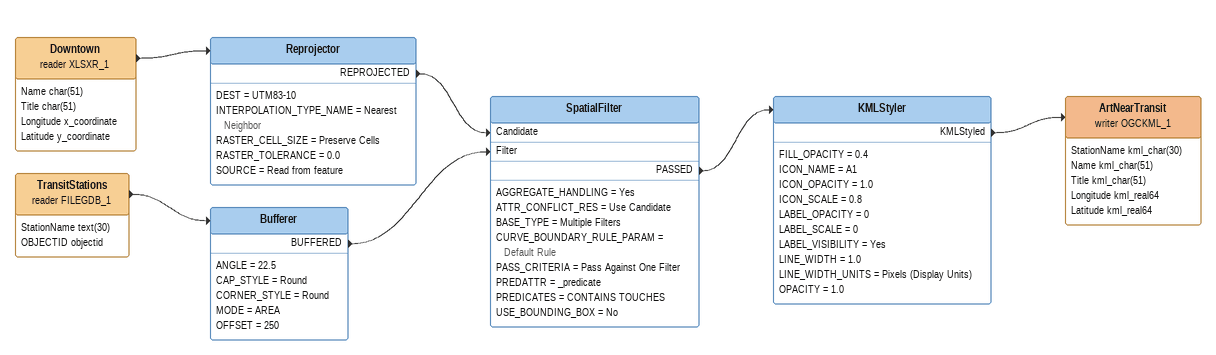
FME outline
Downtown (reader XLSXR_1)
    attributes: Name char(51), Title char(51), Longitude x_coordinate, Latitude y_coordinate
    -> Reprojector
Reprojector
    DEST = UTM83-10
    INTERPOLATION_TYPE_NAME = Nearest Neighbor
    RASTER_CELL_SIZE = Preserve Cells
    RASTER_TOLERANCE = 0.0
    SOURCE = Read from feature
    REPROJECTED -> SpatialFilter [Candidate]
TransitStations (reader FILEGDB_1)
    attributes: StationName text(30), OBJECTID objectid
    -> Bufferer
Bufferer
    ANGLE = 22.5
    CAP_STYLE = Round
    CORNER_STYLE = Round
    MODE = AREA
    OFFSET = 250
    BUFFERED -> SpatialFilter [Filter]
SpatialFilter
    AGGREGATE_HANDLING = Yes
    ATTR_CONFLICT_RES = Use Candidate
    BASE_TYPE = Multiple Filters
    CURVE_BOUNDARY_RULE_PARAM = Default Rule
    PASS_CRITERIA = Pass Against One Filter
    PREDATTR = _predicate
    PREDICATES = CONTAINS TOUCHES
    USE_BOUNDING_BOX = No
    PASSED -> KMLStyler
KMLStyler
    FILL_OPACITY = 0.4
    ICON_NAME = A1
    ICON_OPACITY = 1.0
    ICON_SCALE = 0.8
    LABEL_OPACITY = 0
    LABEL_SCALE = 0
    LABEL_VISIBILITY = Yes
    LINE_WIDTH = 1.0
    LINE_WIDTH_UNITS = Pixels (Display Units)
    OPACITY = 1.0
    KMLStyled -> ArtNearTransit (writer OGCKML_1)
ArtNearTransit (writer OGCKML_1)
    attributes: StationName kml_char(30), Name kml_char(51), Title kml_char(51), Longitude kml_real64, Latitude kml_real64
